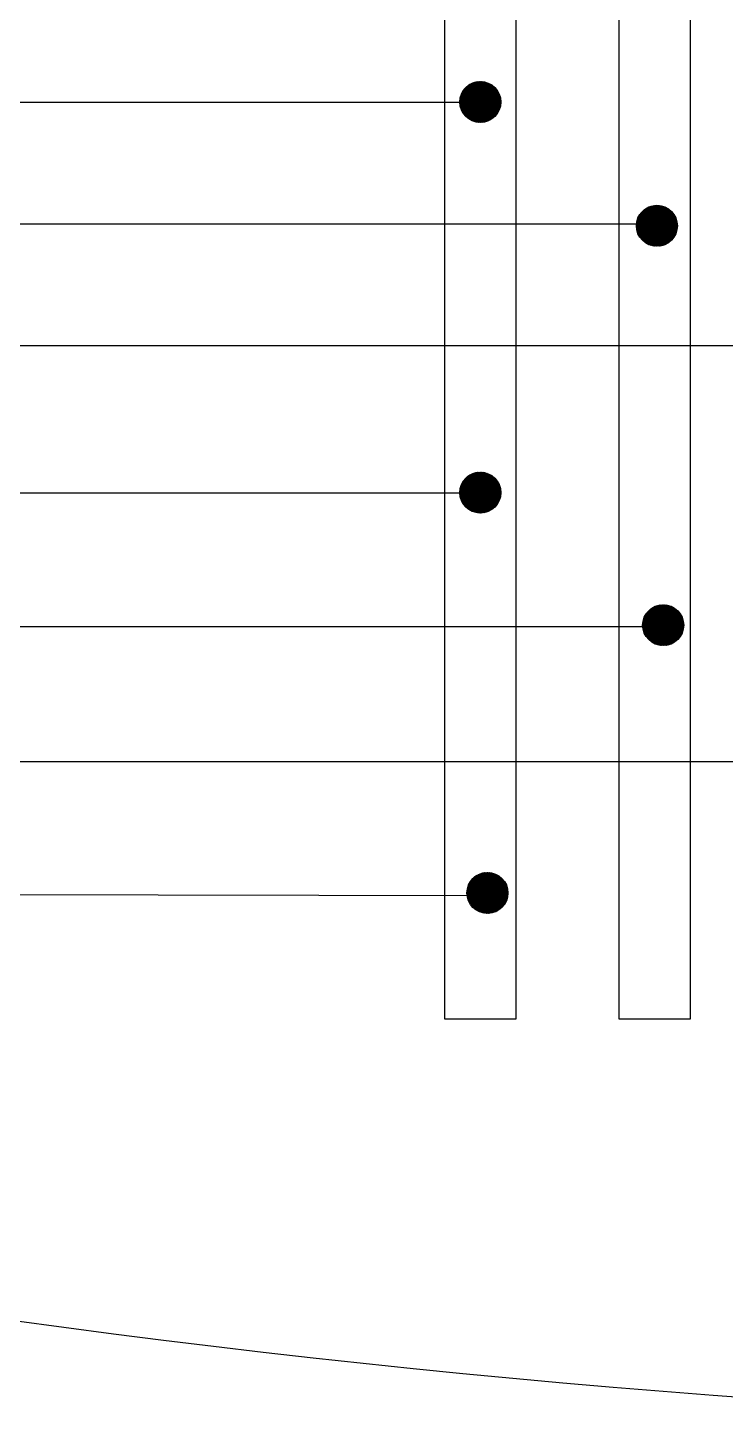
# Model space of a CAD drawing. Extents: x -4780 to 4154, y -1673 to 3208.
# Drawn here: x 2268.5 to 2447.4, y -599.2 to -240.2 of the extents above; entities that cross this region are included whole.
import ezdxf

# ---------------------------------------------------------------- set-up
doc = ezdxf.new("R2010")
doc.units = 0
doc.header["$MEASUREMENT"] = 0

msp = doc.modelspace()

# ---------------------------------------------------------------- hatches: boundary and pattern name
h = msp.add_hatch()
h.set_pattern_fill('ANSI31', color=256)
h.set_pattern_definition([(45, (-621.5138, -312.07111), (-0.0883883476, 0.0883883476), [])])
h.paths.add_polyline_path([(2379.304, -259.176, 1), (2389.828, -259.176, 1)])
h = msp.add_hatch()
h.set_pattern_fill('ANSI31', color=256)
h.set_pattern_definition([(45, (-576.19429, -343.87517), (-0.0883883476, 0.0883883476), [])])
h.paths.add_polyline_path([(2424.624, -290.98, 1), (2435.147, -290.98, 1)])
h = msp.add_hatch()
h.set_pattern_fill('ANSI31', color=256)
h.set_pattern_definition([(45, (-621.50203, -412.37554), (-0.0883883476, 0.0883883476), [])])
h.paths.add_polyline_path([(2379.316, -359.48, 1), (2389.839, -359.48, 1)])
h = msp.add_hatch()
h.set_pattern_fill('ANSI31', color=256)
h.set_pattern_definition([(45, (-574.58383, -446.43016), (-0.0883883476, 0.0883883476), [])])
h.paths.add_polyline_path([(2426.234, -393.535, 1), (2436.758, -393.535, 1)])
h = msp.add_hatch()
h.set_pattern_fill('ANSI31', color=256)
h.set_pattern_definition([(45, (-619.66846, -515.19797), (-0.0883883476, 0.0883883476), [])])
h.paths.add_polyline_path([(2381.15, -462.302, 1), (2391.673, -462.302, 1)])

# ---------------------------------------------------------------- linework, layer by layer
for p, q in [((2254.748, -259.198), (2384.816, -259.198)), ((2254.748, -290.475), (2431.599, -290.475)), ((2254.748, -321.752), (2477.037, -321.752)), ((2255.018, -359.536), (2384.326, -359.536)), ((2255.018, -393.878), (2431.178, -393.878)), ((2255.012, -428.59), (2476.335, -428.59)), ((2254.663, -462.722), (2384.329, -462.932))]:
    msp.add_line(p, q)
at = {"color": 0, "lineweight": 25}
for points in [[(2375.478, 416.025), (2393.727, 416.025), (2393.727, -494.753), (2375.478, -494.753)], [(2420.212, 416.025), (2438.461, 416.025), (2438.461, -494.753), (2420.212, -494.753)]]:
    msp.add_lwpolyline(points, close=True, dxfattribs=at)
for centre in [(2384.566, -259.176), (2429.885, -290.98), (2384.578, -359.48), (2431.496, -393.535), (2386.411, -462.302)]:
    msp.add_circle(centre, 5.262)
msp.add_arc((2656.387, 2238.781), 2837.993, 248.486147, 281.902522)

doc.saveas('drawing.dxf')
